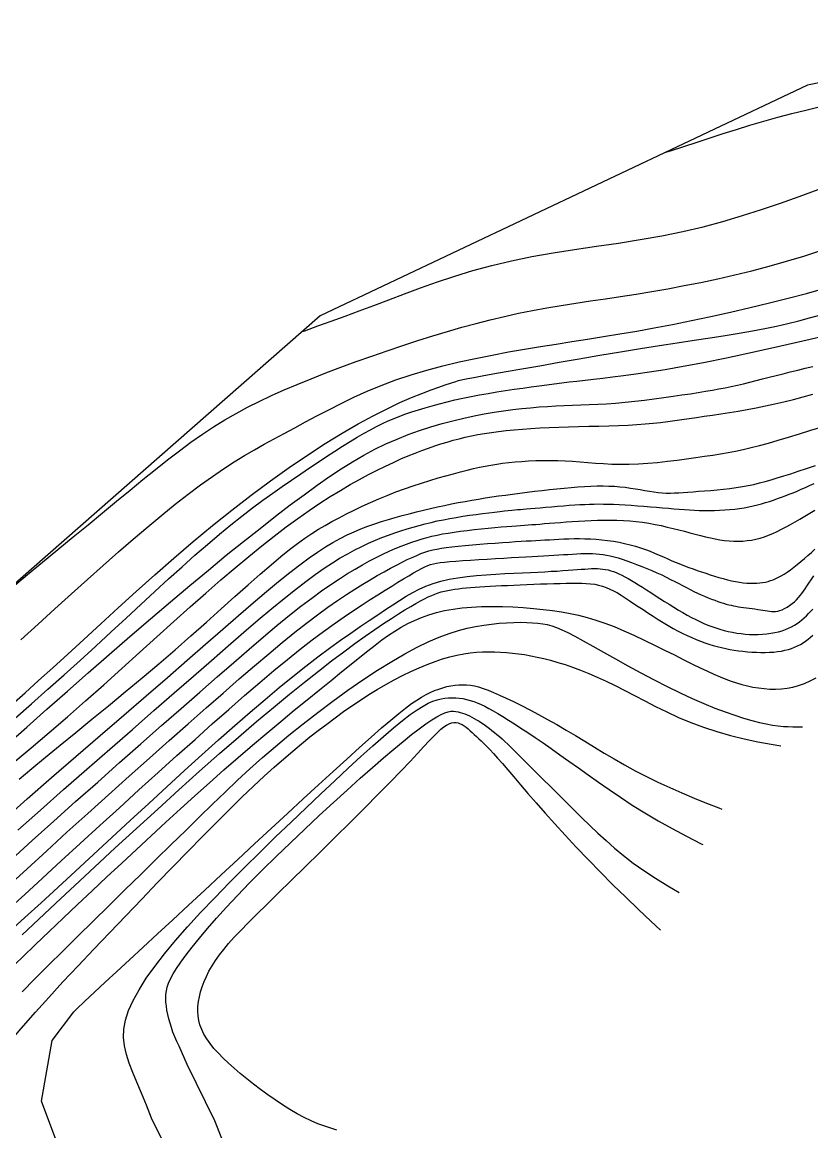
# Model space of a CAD drawing. Header units: metres. Extents: x 241192 to 243846, y 277833 to 281228.
# Drawn here: x 243489.2 to 243534.9, y 281125 to 281189.3 of the extents above; entities that cross this region are included whole.
import ezdxf

# ---------------------------------------------------------------- set-up
doc = ezdxf.new("R2010")
doc.units = ezdxf.units.M
for name, color, linetype in [('TERRAIN_BOUNDARY', 6, 'Continuous'), ('TERRAIN_CONTOUR_1M', 3, 'Continuous'), ('TERRAIN_CONTOUR_5M_SUPPLEMENT', 4, 'Continuous')]:
    doc.layers.add(name, color=color, linetype=linetype)

msp = doc.modelspace()

# ---------------------------------------------------------------- linework, layer by layer
at = {"layer": 'TERRAIN_BOUNDARY'}
msp.add_polyline3d([(243568.34, 281189.293, 0), (243546.752, 281188.108, 0), (243534.671, 281185.651, 0), (243522.419, 281179.845, 0), (243506.438, 281172.271, 0), (243473.137, 281143.03, 0), (243471.37, 281141.478, 0), (243464.986, 281141.97, 0), (243460.588, 281136.439, 0), (243457.141, 281129.23, 0), (243461.316, 281123.498, 0), (243446.601, 281082.142, 0)], dxfattribs=at)
at = {"layer": 'TERRAIN_CONTOUR_1M'}
for points in [[(243526.468, 281181.763, 1), (243526.732, 281181.84, 1), (243527.509, 281182.082, 1), (243528.272, 281182.33, 1), (243529.03, 281182.581, 1), (243529.788, 281182.833, 1), (243530.554, 281183.082, 1), (243531.336, 281183.325, 1), (243532.137, 281183.56, 1), (243532.95, 281183.786, 1), (243533.764, 281184, 1), (243534.567, 281184.201, 1), (243535.35, 281184.389, 1)], [(243505.394, 281171.354, 2), (243505.547, 281171.41, 2), (243506.304, 281171.684, 2), (243507.08, 281171.964, 2), (243507.877, 281172.254, 2), (243508.697, 281172.556, 2), (243509.542, 281172.872, 2), (243510.415, 281173.204, 2), (243511.318, 281173.547, 2), (243512.254, 281173.894, 2), (243513.226, 281174.238, 2), (243514.235, 281174.575, 2), (243515.286, 281174.895, 2), (243516.379, 281175.195, 2), (243517.519, 281175.466, 2), (243518.704, 281175.705, 2), (243519.927, 281175.918, 2), (243521.177, 281176.114, 2), (243522.442, 281176.302, 2), (243523.712, 281176.491, 2), (243524.975, 281176.69, 2), (243526.221, 281176.907, 2), (243527.439, 281177.152, 2), (243528.62, 281177.431, 2), (243529.77, 281177.741, 2), (243530.895, 281178.078, 2), (243532.002, 281178.436, 2), (243533.099, 281178.81, 2), (243534.193, 281179.196, 2), (243535.292, 281179.589, 2)], [(243488.619, 281156.536, 3), (243489.476, 281157.268, 3), (243490.352, 281158.001, 3), (243491.237, 281158.732, 3), (243492.12, 281159.455, 3), (243492.989, 281160.163, 3), (243493.833, 281160.853, 3), (243494.644, 281161.52, 3), (243495.423, 281162.161, 3), (243496.173, 281162.776, 3), (243496.898, 281163.362, 3), (243497.601, 281163.92, 3), (243498.285, 281164.448, 3), (243498.955, 281164.944, 3), (243499.613, 281165.407, 3), (243500.263, 281165.837, 3), (243500.912, 281166.238, 3), (243501.565, 281166.615, 3), (243502.228, 281166.972, 3), (243502.909, 281167.314, 3), (243503.613, 281167.646, 3), (243504.346, 281167.973, 3), (243505.115, 281168.299, 3), (243505.924, 281168.629, 3), (243506.766, 281168.96, 3), (243507.636, 281169.291, 3), (243508.523, 281169.618, 3), (243509.422, 281169.939, 3), (243510.323, 281170.252, 3), (243511.22, 281170.554, 3), (243512.103, 281170.841, 3), (243512.969, 281171.113, 3), (243513.817, 281171.369, 3), (243514.651, 281171.609, 3), (243515.475, 281171.834, 3), (243516.293, 281172.043, 3), (243517.107, 281172.238, 3), (243517.922, 281172.417, 3), (243518.74, 281172.582, 3), (243519.565, 281172.734, 3), (243520.398, 281172.874, 3), (243521.241, 281173.008, 3), (243522.096, 281173.137, 3), (243522.963, 281173.266, 3), (243523.844, 281173.398, 3), (243524.741, 281173.536, 3), (243525.654, 281173.684, 3), (243526.586, 281173.845, 3), (243527.533, 281174.02, 3), (243528.495, 281174.21, 3), (243529.469, 281174.417, 3), (243530.453, 281174.642, 3), (243531.446, 281174.885, 3), (243532.445, 281175.148, 3), (243533.448, 281175.431, 3), (243534.452, 281175.735, 3), (243535.449, 281176.054, 3)], [(243489.103, 281153.497, 4), (243490.101, 281154.406, 4), (243491.075, 281155.293, 4), (243492.026, 281156.156, 4), (243492.955, 281156.994, 4), (243493.863, 281157.803, 4), (243494.749, 281158.582, 4), (243495.613, 281159.329, 4), (243496.451, 281160.04, 4), (243497.263, 281160.713, 4), (243498.045, 281161.346, 4), (243498.796, 281161.934, 4), (243499.513, 281162.475, 4), (243500.194, 281162.967, 4), (243500.839, 281163.408, 4), (243501.454, 281163.806, 4), (243502.048, 281164.169, 4), (243502.627, 281164.507, 4), (243503.2, 281164.828, 4), (243503.776, 281165.14, 4), (243504.361, 281165.454, 4), (243504.965, 281165.778, 4), (243505.593, 281166.118, 4), (243506.248, 281166.471, 4), (243506.932, 281166.832, 4), (243507.646, 281167.195, 4), (243508.391, 281167.555, 4), (243509.167, 281167.906, 4), (243509.977, 281168.242, 4), (243510.822, 281168.559, 4), (243511.701, 281168.852, 4), (243512.609, 281169.122, 4), (243513.539, 281169.369, 4), (243514.484, 281169.597, 4), (243515.438, 281169.806, 4), (243516.392, 281169.998, 4), (243517.341, 281170.175, 4), (243518.277, 281170.339, 4), (243519.196, 281170.491, 4), (243520.105, 281170.636, 4), (243521.01, 281170.777, 4), (243521.922, 281170.919, 4), (243522.847, 281171.065, 4), (243523.795, 281171.221, 4), (243524.775, 281171.388, 4), (243525.793, 281171.573, 4), (243526.857, 281171.777, 4), (243527.956, 281172, 4), (243529.078, 281172.238, 4), (243530.212, 281172.489, 4), (243531.344, 281172.751, 4), (243532.464, 281173.021, 4), (243533.558, 281173.296, 4), (243534.614, 281173.574, 4), (243535.624, 281173.852, 4)], [(243488.772, 281148.949, 6), (243489.722, 281149.783, 6), (243490.666, 281150.623, 6), (243491.602, 281151.464, 6), (243492.527, 281152.301, 6), (243493.436, 281153.131, 6), (243494.326, 281153.949, 6), (243495.195, 281154.751, 6), (243496.041, 281155.532, 6), (243496.863, 281156.291, 6), (243497.661, 281157.023, 6), (243498.435, 281157.724, 6), (243499.182, 281158.392, 6), (243499.903, 281159.023, 6), (243500.597, 281159.612, 6), (243501.263, 281160.159, 6), (243501.904, 281160.666, 6), (243502.52, 281161.138, 6), (243503.115, 281161.578, 6), (243503.689, 281161.991, 6), (243504.246, 281162.381, 6), (243504.786, 281162.752, 6), (243505.313, 281163.109, 6), (243505.826, 281163.456, 6), (243506.327, 281163.79, 6), (243506.812, 281164.112, 6), (243507.282, 281164.418, 6), (243507.735, 281164.708, 6), (243508.169, 281164.98, 6), (243508.584, 281165.231, 6), (243508.978, 281165.462, 6), (243509.35, 281165.669, 6), (243509.706, 281165.857, 6), (243510.049, 281166.026, 6), (243510.386, 281166.181, 6), (243510.719, 281166.323, 6), (243511.056, 281166.456, 6), (243511.4, 281166.583, 6), (243511.757, 281166.705, 6), (243512.131, 281166.826, 6), (243512.522, 281166.944, 6), (243512.929, 281167.061, 6), (243513.351, 281167.175, 6), (243513.789, 281167.286, 6), (243514.24, 281167.393, 6), (243514.706, 281167.496, 6), (243515.184, 281167.595, 6), (243515.675, 281167.688, 6), (243516.173, 281167.777, 6), (243516.676, 281167.861, 6), (243517.18, 281167.94, 6), (243517.679, 281168.015, 6), (243518.171, 281168.085, 6), (243518.652, 281168.152, 6), (243519.117, 281168.214, 6), (243519.564, 281168.273, 6), (243520, 281168.329, 6), (243520.432, 281168.383, 6), (243520.868, 281168.437, 6), (243521.315, 281168.491, 6), (243521.781, 281168.546, 6), (243522.275, 281168.604, 6), (243522.803, 281168.665, 6), (243523.376, 281168.731, 6), (243524.008, 281168.808, 6), (243524.716, 281168.902, 6), (243525.517, 281169.019, 6), (243526.428, 281169.166, 6), (243527.465, 281169.348, 6), (243528.645, 281169.571, 6), (243529.984, 281169.843, 6), (243531.489, 281170.166, 6), (243533.118, 281170.529, 6), (243534.819, 281170.921, 6), (243536.542, 281171.328, 6)], [(243488.33, 281147.45, 7), (243489.449, 281148.436, 7), (243490.609, 281149.462, 7), (243491.799, 281150.513, 7), (243493.006, 281151.577, 7), (243494.217, 281152.64, 7), (243495.421, 281153.689, 7), (243496.606, 281154.711, 7), (243497.76, 281155.696, 7), (243498.879, 281156.638, 7), (243499.961, 281157.536, 7), (243501.002, 281158.389, 7), (243502, 281159.194, 7), (243502.953, 281159.95, 7), (243503.856, 281160.655, 7), (243504.708, 281161.307, 7), (243505.508, 281161.904, 7), (243506.261, 281162.451, 7), (243506.975, 281162.949, 7), (243507.659, 281163.403, 7), (243508.32, 281163.817, 7), (243508.967, 281164.192, 7), (243509.606, 281164.534, 7), (243510.246, 281164.845, 7), (243510.893, 281165.129, 7), (243511.545, 281165.388, 7), (243512.199, 281165.621, 7), (243512.85, 281165.832, 7), (243513.496, 281166.021, 7), (243514.131, 281166.189, 7), (243514.754, 281166.338, 7), (243515.359, 281166.469, 7), (243515.945, 281166.583, 7), (243516.511, 281166.682, 7), (243517.06, 281166.767, 7), (243517.594, 281166.838, 7), (243518.114, 281166.898, 7), (243518.622, 281166.947, 7), (243519.119, 281166.987, 7), (243519.608, 281167.02, 7), (243520.091, 281167.045, 7), (243520.569, 281167.066, 7), (243521.048, 281167.084, 7), (243521.53, 281167.103, 7), (243522.018, 281167.123, 7), (243522.516, 281167.147, 7), (243523.027, 281167.178, 7), (243523.555, 281167.217, 7), (243524.101, 281167.266, 7), (243524.66, 281167.324, 7), (243525.224, 281167.389, 7), (243525.787, 281167.459, 7), (243526.342, 281167.533, 7), (243526.881, 281167.609, 7), (243527.398, 281167.685, 7), (243527.886, 281167.759, 7), (243528.339, 281167.831, 7), (243528.761, 281167.9, 7), (243529.158, 281167.968, 7), (243529.536, 281168.037, 7), (243529.898, 281168.107, 7), (243530.253, 281168.179, 7), (243530.604, 281168.255, 7), (243530.958, 281168.336, 7), (243531.319, 281168.423, 7), (243531.688, 281168.514, 7), (243532.067, 281168.611, 7), (243532.454, 281168.711, 7), (243532.851, 281168.813, 7), (243533.258, 281168.918, 7), (243533.674, 281169.023, 7), (243534.102, 281169.129, 7), (243534.539, 281169.234, 7), (243534.984, 281169.338, 7)], [(243488.657, 281146.367, 8), (243489.688, 281147.231, 8), (243490.737, 281148.12, 8), (243491.794, 281149.03, 8), (243492.852, 281149.956, 8), (243493.905, 281150.891, 8), (243494.947, 281151.827, 8), (243495.973, 281152.754, 8), (243496.977, 281153.664, 8), (243497.955, 281154.549, 8), (243498.901, 281155.398, 8), (243499.81, 281156.204, 8), (243500.678, 281156.959, 8), (243501.506, 281157.665, 8), (243502.297, 281158.323, 8), (243503.053, 281158.936, 8), (243503.778, 281159.506, 8), (243504.475, 281160.036, 8), (243505.145, 281160.527, 8), (243505.793, 281160.982, 8), (243506.419, 281161.404, 8), (243507.026, 281161.794, 8), (243507.611, 281162.154, 8), (243508.175, 281162.485, 8), (243508.719, 281162.79, 8), (243509.241, 281163.069, 8), (243509.742, 281163.326, 8), (243510.221, 281163.561, 8), (243510.678, 281163.776, 8), (243511.116, 281163.973, 8), (243511.536, 281164.153, 8), (243511.94, 281164.318, 8), (243512.33, 281164.468, 8), (243512.707, 281164.606, 8), (243513.075, 281164.732, 8), (243513.434, 281164.849, 8), (243513.788, 281164.957, 8), (243514.138, 281165.057, 8), (243514.489, 281165.15, 8), (243514.843, 281165.235, 8), (243515.203, 281165.314, 8), (243515.574, 281165.386, 8), (243515.958, 281165.453, 8), (243516.358, 281165.514, 8), (243516.778, 281165.569, 8), (243517.217, 281165.62, 8), (243517.675, 281165.666, 8), (243518.153, 281165.707, 8), (243518.65, 281165.743, 8), (243519.166, 281165.774, 8), (243519.702, 281165.801, 8), (243520.256, 281165.823, 8), (243520.827, 281165.842, 8), (243521.41, 281165.857, 8), (243521.999, 281165.871, 8), (243522.586, 281165.885, 8), (243523.165, 281165.9, 8), (243523.729, 281165.918, 8), (243524.272, 281165.94, 8), (243524.786, 281165.968, 8), (243525.267, 281166.003, 8), (243525.72, 281166.044, 8), (243526.151, 281166.09, 8), (243526.569, 281166.142, 8), (243526.98, 281166.197, 8), (243527.39, 281166.257, 8), (243527.808, 281166.319, 8), (243528.239, 281166.383, 8), (243528.69, 281166.448, 8), (243529.16, 281166.517, 8), (243529.645, 281166.589, 8), (243530.145, 281166.666, 8), (243530.656, 281166.749, 8), (243531.176, 281166.839, 8), (243531.703, 281166.938, 8), (243532.234, 281167.046, 8), (243532.768, 281167.165, 8), (243533.307, 281167.293, 8), (243533.854, 281167.431, 8), (243534.412, 281167.576, 8), (243534.983, 281167.729, 8)], [(243489.006, 281145.416, 9), (243489.737, 281146.034, 9), (243490.531, 281146.694, 9), (243491.384, 281147.393, 9), (243492.282, 281148.125, 9), (243493.216, 281148.886, 9), (243494.174, 281149.67, 9), (243495.146, 281150.47, 9), (243496.121, 281151.282, 9), (243497.087, 281152.101, 9), (243498.034, 281152.918, 9), (243498.955, 281153.727, 9), (243499.845, 281154.517, 9), (243500.696, 281155.278, 9), (243501.503, 281156.001, 9), (243502.258, 281156.676, 9), (243502.956, 281157.293, 9), (243503.591, 281157.843, 9), (243504.158, 281158.319, 9), (243504.667, 281158.728, 9), (243505.128, 281159.08, 9), (243505.554, 281159.386, 9), (243505.955, 281159.655, 9), (243506.342, 281159.897, 9), (243506.728, 281160.123, 9), (243507.123, 281160.343, 9), (243507.536, 281160.564, 9), (243507.968, 281160.787, 9), (243508.416, 281161.01, 9), (243508.878, 281161.232, 9), (243509.352, 281161.449, 9), (243509.835, 281161.661, 9), (243510.325, 281161.866, 9), (243510.821, 281162.061, 9), (243511.32, 281162.245, 9), (243511.817, 281162.419, 9), (243512.31, 281162.581, 9), (243512.794, 281162.732, 9), (243513.265, 281162.873, 9), (243513.721, 281163.002, 9), (243514.156, 281163.121, 9), (243514.568, 281163.229, 9), (243514.953, 281163.326, 9), (243515.317, 281163.413, 9), (243515.664, 281163.491, 9), (243516.001, 281163.56, 9), (243516.333, 281163.622, 9), (243516.667, 281163.676, 9), (243517.007, 281163.724, 9), (243517.359, 281163.767, 9), (243517.729, 281163.804, 9), (243518.114, 281163.836, 9), (243518.513, 281163.861, 9), (243518.923, 281163.88, 9), (243519.343, 281163.89, 9), (243519.769, 281163.893, 9), (243520.199, 281163.886, 9), (243520.631, 281163.869, 9), (243521.063, 281163.843, 9), (243521.498, 281163.81, 9), (243521.939, 281163.773, 9), (243522.388, 281163.737, 9), (243522.849, 281163.705, 9), (243523.325, 281163.681, 9), (243523.819, 281163.669, 9), (243524.334, 281163.671, 9), (243524.871, 281163.692, 9), (243525.425, 281163.728, 9), (243525.988, 281163.778, 9), (243526.555, 281163.838, 9), (243527.116, 281163.906, 9), (243527.666, 281163.979, 9), (243528.198, 281164.054, 9), (243528.704, 281164.13, 9), (243529.179, 281164.202, 9), (243529.632, 281164.275, 9), (243530.071, 281164.352, 9), (243530.507, 281164.434, 9), (243530.949, 281164.527, 9), (243531.408, 281164.632, 9), (243531.892, 281164.754, 9), (243532.411, 281164.894, 9), (243532.974, 281165.056, 9), (243533.574, 281165.236, 9), (243534.203, 281165.431, 9), (243534.855, 281165.635, 9), (243535.522, 281165.846, 9)], [(243488.928, 281142.452, 11), (243490.236, 281143.624, 11), (243491.573, 281144.81, 11), (243492.92, 281145.992, 11), (243494.255, 281147.159, 11), (243495.557, 281148.294, 11), (243496.807, 281149.385, 11), (243497.988, 281150.417, 11), (243499.098, 281151.389, 11), (243500.137, 281152.299, 11), (243501.108, 281153.147, 11), (243502.013, 281153.931, 11), (243502.853, 281154.651, 11), (243503.63, 281155.305, 11), (243504.345, 281155.894, 11), (243505, 281156.416, 11), (243505.602, 281156.878, 11), (243506.157, 281157.284, 11), (243506.671, 281157.642, 11), (243507.15, 281157.956, 11), (243507.601, 281158.234, 11), (243508.031, 281158.481, 11), (243508.445, 281158.704, 11), (243508.85, 281158.907, 11), (243509.246, 281159.093, 11), (243509.634, 281159.263, 11), (243510.015, 281159.418, 11), (243510.389, 281159.56, 11), (243510.756, 281159.691, 11), (243511.118, 281159.812, 11), (243511.474, 281159.924, 11), (243511.826, 281160.028, 11), (243512.175, 281160.125, 11), (243512.523, 281160.216, 11), (243512.872, 281160.301, 11), (243513.224, 281160.38, 11), (243513.581, 281160.454, 11), (243513.945, 281160.524, 11), (243514.317, 281160.59, 11), (243514.699, 281160.652, 11), (243515.085, 281160.71, 11), (243515.468, 281160.764, 11), (243515.841, 281160.814, 11), (243516.199, 281160.859, 11), (243516.534, 281160.899, 11), (243516.839, 281160.934, 11), (243517.108, 281160.963, 11), (243517.337, 281160.987, 11), (243517.533, 281161.006, 11), (243517.708, 281161.022, 11), (243517.872, 281161.036, 11), (243518.034, 281161.05, 11), (243518.206, 281161.064, 11), (243518.399, 281161.079, 11), (243518.622, 281161.098, 11), (243518.884, 281161.121, 11), (243519.179, 281161.146, 11), (243519.498, 281161.174, 11), (243519.835, 281161.203, 11), (243520.18, 281161.232, 11), (243520.526, 281161.26, 11), (243520.864, 281161.287, 11), (243521.187, 281161.31, 11), (243521.489, 281161.329, 11), (243521.772, 281161.344, 11), (243522.044, 281161.355, 11), (243522.31, 281161.362, 11), (243522.576, 281161.364, 11), (243522.848, 281161.362, 11), (243523.133, 281161.356, 11), (243523.435, 281161.345, 11), (243523.76, 281161.329, 11), (243524.104, 281161.31, 11), (243524.461, 281161.287, 11), (243524.827, 281161.262, 11), (243525.197, 281161.234, 11), (243525.565, 281161.206, 11), (243525.926, 281161.176, 11), (243526.276, 281161.146, 11), (243526.609, 281161.117, 11), (243526.929, 281161.088, 11), (243527.236, 281161.062, 11), (243527.535, 281161.038, 11), (243527.827, 281161.017, 11), (243528.115, 281161.001, 11), (243528.402, 281160.989, 11), (243528.692, 281160.983, 11), (243528.984, 281160.982, 11), (243529.28, 281160.988, 11), (243529.576, 281161, 11), (243529.871, 281161.018, 11), (243530.163, 281161.042, 11), (243530.451, 281161.072, 11), (243530.732, 281161.108, 11), (243531.004, 281161.151, 11), (243531.268, 281161.199, 11), (243531.522, 281161.253, 11), (243531.769, 281161.313, 11), (243532.009, 281161.377, 11), (243532.244, 281161.446, 11), (243532.475, 281161.518, 11), (243532.703, 281161.595, 11), (243532.929, 281161.674, 11), (243533.155, 281161.756, 11), (243533.382, 281161.84, 11), (243533.609, 281161.929, 11), (243533.839, 281162.02, 11), (243534.071, 281162.116, 11), (243534.307, 281162.216, 11), (243534.548, 281162.321, 11), (243534.794, 281162.43, 11), (243535.046, 281162.545, 11)], [(243488.565, 281140.764, 12), (243489.762, 281141.858, 12), (243491.004, 281142.979, 12), (243492.272, 281144.114, 12), (243493.549, 281145.249, 12), (243494.817, 281146.37, 12), (243496.057, 281147.464, 12), (243497.253, 281148.518, 12), (243498.388, 281149.519, 12), (243499.462, 281150.464, 12), (243500.474, 281151.353, 12), (243501.427, 281152.184, 12), (243502.321, 281152.957, 12), (243503.156, 281153.669, 12), (243503.935, 281154.321, 12), (243504.658, 281154.911, 12), (243505.327, 281155.44, 12), (243505.946, 281155.91, 12), (243506.52, 281156.329, 12), (243507.054, 281156.702, 12), (243507.553, 281157.034, 12), (243508.022, 281157.33, 12), (243508.466, 281157.596, 12), (243508.89, 281157.838, 12), (243509.298, 281158.06, 12), (243509.691, 281158.264, 12), (243510.07, 281158.451, 12), (243510.434, 281158.621, 12), (243510.784, 281158.776, 12), (243511.121, 281158.916, 12), (243511.444, 281159.042, 12), (243511.753, 281159.155, 12), (243512.051, 281159.256, 12), (243512.34, 281159.347, 12), (243512.627, 281159.428, 12), (243512.915, 281159.5, 12), (243513.211, 281159.566, 12), (243513.52, 281159.626, 12), (243513.845, 281159.682, 12), (243514.194, 281159.735, 12), (243514.567, 281159.786, 12), (243514.96, 281159.834, 12), (243515.363, 281159.88, 12), (243515.768, 281159.924, 12), (243516.168, 281159.964, 12), (243516.553, 281160, 12), (243516.915, 281160.033, 12), (243517.246, 281160.061, 12), (243517.541, 281160.085, 12), (243517.803, 281160.105, 12), (243518.042, 281160.122, 12), (243518.266, 281160.138, 12), (243518.482, 281160.152, 12), (243518.699, 281160.167, 12), (243518.925, 281160.184, 12), (243519.167, 281160.202, 12), (243519.432, 281160.224, 12), (243519.72, 281160.248, 12), (243520.027, 281160.273, 12), (243520.351, 281160.299, 12), (243520.689, 281160.326, 12), (243521.039, 281160.351, 12), (243521.397, 281160.374, 12), (243521.762, 281160.395, 12), (243522.132, 281160.412, 12), (243522.503, 281160.424, 12), (243522.877, 281160.431, 12), (243523.252, 281160.432, 12), (243523.628, 281160.425, 12), (243524.002, 281160.41, 12), (243524.376, 281160.385, 12), (243524.747, 281160.349, 12), (243525.115, 281160.302, 12), (243525.479, 281160.245, 12), (243525.839, 281160.18, 12), (243526.193, 281160.108, 12), (243526.541, 281160.03, 12), (243526.883, 281159.949, 12), (243527.216, 281159.865, 12), (243527.541, 281159.781, 12), (243527.858, 281159.698, 12), (243528.165, 281159.617, 12), (243528.465, 281159.539, 12), (243528.757, 281159.467, 12), (243529.043, 281159.4, 12), (243529.323, 281159.342, 12), (243529.598, 281159.292, 12), (243529.868, 281159.254, 12), (243530.134, 281159.226, 12), (243530.397, 281159.211, 12), (243530.657, 281159.208, 12), (243530.913, 281159.218, 12), (243531.167, 281159.241, 12), (243531.42, 281159.277, 12), (243531.67, 281159.326, 12), (243531.92, 281159.389, 12), (243532.168, 281159.466, 12), (243532.417, 281159.556, 12), (243532.666, 281159.659, 12), (243532.917, 281159.773, 12), (243533.171, 281159.898, 12), (243533.428, 281160.034, 12), (243533.69, 281160.179, 12), (243533.957, 281160.332, 12), (243534.23, 281160.494, 12), (243534.51, 281160.662, 12), (243534.797, 281160.835, 12), (243535.092, 281161.012, 12)], [(243488.376, 281139.223, 13), (243489.46, 281140.223, 13), (243490.597, 281141.264, 13), (243491.772, 281142.333, 13), (243492.972, 281143.418, 13), (243494.179, 281144.505, 13), (243495.379, 281145.581, 13), (243496.557, 281146.634, 13), (243497.698, 281147.651, 13), (243498.788, 281148.621, 13), (243499.826, 281149.54, 13), (243500.811, 281150.407, 13), (243501.745, 281151.222, 13), (243502.628, 281151.982, 13), (243503.46, 281152.688, 13), (243504.241, 281153.337, 13), (243504.972, 281153.929, 13), (243505.655, 281154.463, 13), (243506.29, 281154.943, 13), (243506.884, 281155.375, 13), (243507.438, 281155.762, 13), (243507.957, 281156.111, 13), (243508.443, 281156.426, 13), (243508.902, 281156.711, 13), (243509.335, 281156.972, 13), (243509.747, 281157.213, 13), (243510.137, 281157.436, 13), (243510.506, 281157.639, 13), (243510.854, 281157.824, 13), (243511.18, 281157.991, 13), (243511.485, 281158.14, 13), (243511.769, 281158.272, 13), (243512.032, 281158.387, 13), (243512.275, 281158.485, 13), (243512.505, 281158.569, 13), (243512.73, 281158.64, 13), (243512.959, 281158.7, 13), (243513.199, 281158.752, 13), (243513.458, 281158.798, 13), (243513.746, 281158.84, 13), (243514.07, 281158.88, 13), (243514.435, 281158.919, 13), (243514.834, 281158.958, 13), (243515.258, 281158.997, 13), (243515.696, 281159.034, 13), (243516.137, 281159.069, 13), (243516.573, 281159.102, 13), (243516.992, 281159.132, 13), (243517.385, 281159.159, 13), (243517.744, 281159.182, 13), (243518.073, 281159.203, 13), (243518.377, 281159.221, 13), (243518.661, 281159.237, 13), (243518.931, 281159.252, 13), (243519.193, 281159.266, 13), (243519.453, 281159.28, 13), (243519.715, 281159.295, 13), (243519.985, 281159.31, 13), (243520.264, 281159.325, 13), (243520.551, 281159.339, 13), (243520.845, 281159.349, 13), (243521.147, 281159.356, 13), (243521.456, 281159.358, 13), (243521.772, 281159.353, 13), (243522.095, 281159.341, 13), (243522.423, 281159.319, 13), (243522.756, 281159.289, 13), (243523.09, 281159.25, 13), (243523.423, 281159.201, 13), (243523.752, 281159.144, 13), (243524.077, 281159.079, 13), (243524.393, 281159.004, 13), (243524.698, 281158.92, 13), (243524.992, 281158.829, 13), (243525.275, 281158.73, 13), (243525.547, 281158.625, 13), (243525.811, 281158.517, 13), (243526.069, 281158.407, 13), (243526.321, 281158.296, 13), (243526.57, 281158.186, 13), (243526.816, 281158.079, 13), (243527.06, 281157.976, 13), (243527.305, 281157.877, 13), (243527.549, 281157.782, 13), (243527.794, 281157.69, 13), (243528.039, 281157.601, 13), (243528.285, 281157.514, 13), (243528.533, 281157.429, 13), (243528.783, 281157.346, 13), (243529.034, 281157.265, 13), (243529.286, 281157.186, 13), (243529.538, 281157.11, 13), (243529.787, 281157.04, 13), (243530.032, 281156.975, 13), (243530.272, 281156.917, 13), (243530.506, 281156.868, 13), (243530.731, 281156.828, 13), (243530.947, 281156.798, 13), (243531.154, 281156.778, 13), (243531.352, 281156.768, 13), (243531.542, 281156.766, 13), (243531.724, 281156.774, 13), (243531.898, 281156.789, 13), (243532.065, 281156.812, 13), (243532.226, 281156.842, 13), (243532.381, 281156.878, 13), (243532.532, 281156.923, 13), (243532.682, 281156.977, 13), (243532.833, 281157.04, 13), (243532.986, 281157.115, 13), (243533.145, 281157.203, 13), (243533.311, 281157.304, 13), (243533.488, 281157.421, 13), (243533.676, 281157.553, 13), (243533.873, 281157.699, 13), (243534.076, 281157.857, 13), (243534.283, 281158.024, 13), (243534.491, 281158.198, 13), (243534.696, 281158.378, 13), (243534.895, 281158.56, 13), (243535.086, 281158.742, 13)], [(243488.348, 281137.835, 14), (243489.324, 281138.733, 14), (243490.355, 281139.681, 14), (243491.431, 281140.67, 14), (243492.541, 281141.687, 14), (243493.671, 281142.722, 14), (243494.808, 281143.761, 14), (243495.942, 281144.793, 14), (243497.057, 281145.804, 14), (243498.143, 281146.785, 14), (243499.188, 281147.722, 14), (243500.19, 281148.615, 14), (243501.148, 281149.461, 14), (243502.064, 281150.259, 14), (243502.935, 281151.008, 14), (243503.763, 281151.706, 14), (243504.547, 281152.353, 14), (243505.286, 281152.946, 14), (243505.982, 281153.486, 14), (243506.635, 281153.976, 14), (243507.247, 281154.42, 14), (243507.821, 281154.823, 14), (243508.36, 281155.188, 14), (243508.864, 281155.521, 14), (243509.337, 281155.826, 14), (243509.78, 281156.107, 14), (243510.195, 281156.367, 14), (243510.583, 281156.607, 14), (243510.942, 281156.827, 14), (243511.273, 281157.027, 14), (243511.576, 281157.206, 14), (243511.85, 281157.365, 14), (243512.095, 281157.502, 14), (243512.311, 281157.619, 14), (243512.5, 281157.714, 14), (243512.67, 281157.79, 14), (243512.834, 281157.852, 14), (243513.002, 281157.9, 14), (243513.186, 281157.938, 14), (243513.397, 281157.97, 14), (243513.647, 281157.998, 14), (243513.946, 281158.025, 14), (243514.303, 281158.053, 14), (243514.709, 281158.083, 14), (243515.153, 281158.113, 14), (243515.623, 281158.143, 14), (243516.106, 281158.174, 14), (243516.592, 281158.203, 14), (243517.069, 281158.231, 14), (243517.524, 281158.257, 14), (243517.948, 281158.28, 14), (243518.343, 281158.301, 14), (243518.711, 281158.321, 14), (243519.055, 281158.339, 14), (243519.378, 281158.357, 14), (243519.684, 281158.374, 14), (243519.976, 281158.391, 14), (243520.257, 281158.408, 14), (243520.529, 281158.427, 14), (243520.793, 281158.445, 14), (243521.049, 281158.462, 14), (243521.297, 281158.477, 14), (243521.537, 281158.488, 14), (243521.769, 281158.496, 14), (243521.993, 281158.498, 14), (243522.21, 281158.495, 14), (243522.419, 281158.484, 14), (243522.623, 281158.465, 14), (243522.826, 281158.438, 14), (243523.032, 281158.402, 14), (243523.242, 281158.357, 14), (243523.462, 281158.301, 14), (243523.693, 281158.235, 14), (243523.94, 281158.158, 14), (243524.203, 281158.07, 14), (243524.482, 281157.971, 14), (243524.77, 281157.864, 14), (243525.065, 281157.75, 14), (243525.362, 281157.63, 14), (243525.656, 281157.505, 14), (243525.945, 281157.379, 14), (243526.223, 281157.251, 14), (243526.487, 281157.123, 14), (243526.739, 281156.997, 14), (243526.98, 281156.872, 14), (243527.212, 281156.75, 14), (243527.437, 281156.631, 14), (243527.655, 281156.515, 14), (243527.87, 281156.404, 14), (243528.082, 281156.298, 14), (243528.294, 281156.198, 14), (243528.504, 281156.103, 14), (243528.71, 281156.014, 14), (243528.912, 281155.932, 14), (243529.109, 281155.855, 14), (243529.297, 281155.785, 14), (243529.478, 281155.721, 14), (243529.648, 281155.663, 14), (243529.807, 281155.612, 14), (243529.958, 281155.567, 14), (243530.102, 281155.527, 14), (243530.242, 281155.491, 14), (243530.38, 281155.46, 14), (243530.52, 281155.432, 14), (243530.662, 281155.406, 14), (243530.811, 281155.383, 14), (243530.967, 281155.361, 14), (243531.129, 281155.339, 14), (243531.295, 281155.319, 14), (243531.461, 281155.298, 14), (243531.626, 281155.278, 14), (243531.788, 281155.257, 14), (243531.942, 281155.235, 14), (243532.088, 281155.212, 14), (243532.224, 281155.187, 14), (243532.351, 281155.164, 14), (243532.471, 281155.144, 14), (243532.588, 281155.13, 14), (243532.704, 281155.125, 14), (243532.82, 281155.13, 14), (243532.941, 281155.15, 14), (243533.068, 281155.185, 14), (243533.203, 281155.238, 14), (243533.343, 281155.308, 14), (243533.487, 281155.391, 14), (243533.631, 281155.486, 14), (243533.772, 281155.591, 14), (243533.907, 281155.702, 14), (243534.033, 281155.818, 14), (243534.148, 281155.936, 14), (243534.25, 281156.054, 14), (243534.343, 281156.176, 14), (243534.434, 281156.306, 14), (243534.527, 281156.447, 14), (243534.628, 281156.603, 14), (243534.744, 281156.777, 14), (243534.88, 281156.975, 14), (243535.041, 281157.199, 14)], [(243489.169, 281136.395, 16), (243490.112, 281137.281, 16), (243491.129, 281138.231, 16), (243492.221, 281139.249, 16), (243493.374, 281140.321, 16), (243494.571, 281141.429, 16), (243495.795, 281142.556, 16), (243497.029, 281143.684, 16), (243498.254, 281144.795, 16), (243499.454, 281145.872, 16), (243500.611, 281146.897, 16), (243501.711, 281147.856, 16), (243502.752, 281148.747, 16), (243503.735, 281149.573, 16), (243504.66, 281150.336, 16), (243505.528, 281151.037, 16), (243506.341, 281151.68, 16), (243507.099, 281152.266, 16), (243507.802, 281152.797, 16), (243508.453, 281153.275, 16), (243509.053, 281153.704, 16), (243509.603, 281154.087, 16), (243510.106, 281154.428, 16), (243510.564, 281154.728, 16), (243510.978, 281154.992, 16), (243511.352, 281155.222, 16), (243511.685, 281155.422, 16), (243511.982, 281155.595, 16), (243512.247, 281155.744, 16), (243512.485, 281155.87, 16), (243512.701, 281155.978, 16), (243512.901, 281156.068, 16), (243513.089, 281156.144, 16), (243513.271, 281156.209, 16), (243513.453, 281156.264, 16), (243513.638, 281156.313, 16), (243513.828, 281156.355, 16), (243514.025, 281156.392, 16), (243514.23, 281156.425, 16), (243514.444, 281156.454, 16), (243514.668, 281156.48, 16), (243514.904, 281156.503, 16), (243515.152, 281156.524, 16), (243515.415, 281156.544, 16), (243515.691, 281156.564, 16), (243515.981, 281156.582, 16), (243516.285, 281156.6, 16), (243516.605, 281156.617, 16), (243516.938, 281156.633, 16), (243517.287, 281156.649, 16), (243517.65, 281156.666, 16), (243518.028, 281156.682, 16), (243518.416, 281156.697, 16), (243518.81, 281156.713, 16), (243519.203, 281156.727, 16), (243519.593, 281156.74, 16), (243519.972, 281156.752, 16), (243520.337, 281156.762, 16), (243520.683, 281156.77, 16), (243521.006, 281156.776, 16), (243521.307, 281156.778, 16), (243521.589, 281156.774, 16), (243521.854, 281156.762, 16), (243522.104, 281156.741, 16), (243522.342, 281156.709, 16), (243522.571, 281156.663, 16), (243522.792, 281156.603, 16), (243523.009, 281156.527, 16), (243523.224, 281156.435, 16), (243523.438, 281156.328, 16), (243523.655, 281156.207, 16), (243523.878, 281156.073, 16), (243524.107, 281155.927, 16), (243524.347, 281155.77, 16), (243524.598, 281155.602, 16), (243524.864, 281155.424, 16), (243525.141, 281155.24, 16), (243525.427, 281155.052, 16), (243525.72, 281154.863, 16), (243526.015, 281154.676, 16), (243526.31, 281154.493, 16), (243526.602, 281154.318, 16), (243526.889, 281154.153, 16), (243527.168, 281154.001, 16), (243527.439, 281153.861, 16), (243527.703, 281153.733, 16), (243527.962, 281153.616, 16), (243528.215, 281153.509, 16), (243528.465, 281153.412, 16), (243528.712, 281153.323, 16), (243528.957, 281153.242, 16), (243529.201, 281153.168, 16), (243529.444, 281153.101, 16), (243529.688, 281153.041, 16), (243529.932, 281152.987, 16), (243530.178, 281152.939, 16), (243530.427, 281152.897, 16), (243530.678, 281152.861, 16), (243530.932, 281152.83, 16), (243531.19, 281152.804, 16), (243531.45, 281152.784, 16), (243531.711, 281152.769, 16), (243531.969, 281152.762, 16), (243532.223, 281152.761, 16), (243532.471, 281152.769, 16), (243532.711, 281152.784, 16), (243532.94, 281152.808, 16), (243533.158, 281152.841, 16), (243533.365, 281152.883, 16), (243533.561, 281152.934, 16), (243533.747, 281152.994, 16), (243533.924, 281153.062, 16), (243534.093, 281153.139, 16), (243534.255, 281153.224, 16), (243534.411, 281153.318, 16), (243534.561, 281153.419, 16), (243534.705, 281153.528, 16), (243534.843, 281153.644, 16), (243534.975, 281153.765, 16)], [(243488.467, 281134.395, 17), (243489.186, 281135.094, 17), (243489.943, 281135.824, 17), (243490.732, 281136.578, 17), (243491.547, 281137.352, 17), (243492.382, 281138.141, 17), (243493.231, 281138.94, 17), (243494.087, 281139.743, 17), (243494.945, 281140.546, 17), (243495.8, 281141.343, 17), (243496.65, 281142.134, 17), (243497.497, 281142.917, 17), (243498.341, 281143.691, 17), (243499.182, 281144.455, 17), (243500.02, 281145.208, 17), (243500.857, 281145.95, 17), (243501.691, 281146.678, 17), (243502.524, 281147.392, 17), (243503.347, 281148.087, 17), (243504.154, 281148.76, 17), (243504.937, 281149.406, 17), (243505.689, 281150.021, 17), (243506.402, 281150.601, 17), (243507.069, 281151.142, 17), (243507.682, 281151.638, 17), (243508.236, 281152.088, 17), (243508.737, 281152.494, 17), (243509.195, 281152.859, 17), (243509.617, 281153.188, 17), (243510.013, 281153.485, 17), (243510.392, 281153.754, 17), (243510.762, 281153.998, 17), (243511.132, 281154.221, 17), (243511.51, 281154.428, 17), (243511.9, 281154.616, 17), (243512.305, 281154.787, 17), (243512.728, 281154.939, 17), (243513.171, 281155.072, 17), (243513.639, 281155.184, 17), (243514.133, 281155.276, 17), (243514.657, 281155.345, 17), (243515.212, 281155.393, 17), (243515.791, 281155.421, 17), (243516.388, 281155.43, 17), (243516.995, 281155.421, 17), (243517.603, 281155.398, 17), (243518.205, 281155.362, 17), (243518.792, 281155.314, 17), (243519.358, 281155.257, 17), (243519.898, 281155.192, 17), (243520.414, 281155.115, 17), (243520.917, 281155.025, 17), (243521.411, 281154.918, 17), (243521.906, 281154.79, 17), (243522.408, 281154.639, 17), (243522.925, 281154.462, 17), (243523.464, 281154.256, 17), (243524.029, 281154.018, 17), (243524.615, 281153.756, 17), (243525.21, 281153.476, 17), (243525.806, 281153.187, 17), (243526.392, 281152.896, 17), (243526.96, 281152.611, 17), (243527.499, 281152.339, 17), (243528, 281152.088, 17), (243528.455, 281151.864, 17), (243528.869, 281151.667, 17), (243529.249, 281151.494, 17), (243529.601, 281151.342, 17), (243529.933, 281151.209, 17), (243530.25, 281151.093, 17), (243530.56, 281150.992, 17), (243530.87, 281150.902, 17), (243531.185, 281150.823, 17), (243531.505, 281150.755, 17), (243531.83, 281150.701, 17), (243532.158, 281150.662, 17), (243532.489, 281150.639, 17), (243532.821, 281150.635, 17), (243533.154, 281150.652, 17), (243533.487, 281150.691, 17), (243533.819, 281150.755, 17), (243534.152, 281150.844, 17), (243534.488, 281150.961, 17), (243534.83, 281151.106, 17), (243535.179, 281151.282, 17)], [(243489.167, 281133.092, 18), (243489.912, 281133.842, 18), (243490.702, 281134.629, 18), (243491.533, 281135.452, 18), (243492.401, 281136.309, 18), (243493.297, 281137.191, 18), (243494.21, 281138.088, 18), (243495.128, 281138.99, 18), (243496.042, 281139.887, 18), (243496.941, 281140.769, 18), (243497.814, 281141.625, 18), (243498.651, 281142.445, 18), (243499.443, 281143.222, 18), (243500.2, 281143.96, 18), (243500.932, 281144.666, 18), (243501.652, 281145.347, 18), (243502.369, 281146.01, 18), (243503.097, 281146.663, 18), (243503.846, 281147.312, 18), (243504.627, 281147.964, 18), (243505.449, 281148.624, 18), (243506.301, 281149.284, 18), (243507.172, 281149.935, 18), (243508.049, 281150.566, 18), (243508.918, 281151.166, 18), (243509.767, 281151.727, 18), (243510.582, 281152.237, 18), (243511.352, 281152.687, 18), (243512.065, 281153.069, 18), (243512.726, 281153.387, 18), (243513.34, 281153.649, 18), (243513.913, 281153.86, 18), (243514.451, 281154.028, 18), (243514.959, 281154.16, 18), (243515.445, 281154.262, 18), (243515.914, 281154.341, 18), (243516.371, 281154.402, 18), (243516.814, 281154.449, 18), (243517.241, 281154.481, 18), (243517.65, 281154.5, 18), (243518.037, 281154.506, 18), (243518.401, 281154.5, 18), (243518.739, 281154.484, 18), (243519.049, 281154.458, 18), (243519.331, 281154.421, 18), (243519.596, 281154.37, 18), (243519.859, 281154.299, 18), (243520.136, 281154.201, 18), (243520.441, 281154.072, 18), (243520.788, 281153.906, 18), (243521.192, 281153.696, 18), (243521.668, 281153.439, 18), (243522.226, 281153.13, 18), (243522.856, 281152.778, 18), (243523.542, 281152.395, 18), (243524.269, 281151.992, 18), (243525.021, 281151.582, 18), (243525.785, 281151.174, 18), (243526.544, 281150.782, 18), (243527.283, 281150.417, 18), (243527.99, 281150.087, 18), (243528.661, 281149.794, 18), (243529.295, 281149.535, 18), (243529.892, 281149.309, 18), (243530.45, 281149.115, 18), (243530.969, 281148.95, 18), (243531.447, 281148.813, 18), (243531.884, 281148.702, 18), (243532.281, 281148.616, 18), (243532.64, 281148.551, 18), (243532.968, 281148.505, 18), (243533.27, 281148.475, 18), (243533.552, 281148.458, 18), (243533.818, 281148.45, 18), (243534.073, 281148.45, 18), (243534.325, 281148.454, 18), (243534.381, 281148.456, 18)], [(243488.633, 281130.4, 19), (243489.244, 281131.119, 19), (243489.941, 281131.909, 19), (243490.711, 281132.759, 19), (243491.539, 281133.657, 19), (243492.414, 281134.592, 19), (243493.32, 281135.551, 19), (243494.246, 281136.524, 19), (243495.178, 281137.499, 19), (243496.104, 281138.465, 19), (243497.017, 281139.414, 19), (243497.912, 281140.34, 19), (243498.782, 281141.234, 19), (243499.622, 281142.091, 19), (243500.427, 281142.903, 19), (243501.19, 281143.664, 19), (243501.907, 281144.365, 19), (243502.573, 281145.004, 19), (243503.193, 281145.583, 19), (243503.775, 281146.112, 19), (243504.324, 281146.596, 19), (243504.847, 281147.044, 19), (243505.351, 281147.462, 19), (243505.843, 281147.858, 19), (243506.33, 281148.239, 19), (243506.816, 281148.611, 19), (243507.304, 281148.974, 19), (243507.792, 281149.327, 19), (243508.281, 281149.669, 19), (243508.77, 281149.999, 19), (243509.259, 281150.315, 19), (243509.749, 281150.617, 19), (243510.239, 281150.903, 19), (243510.728, 281151.173, 19), (243511.215, 281151.425, 19), (243511.697, 281151.658, 19), (243512.173, 281151.871, 19), (243512.638, 281152.063, 19), (243513.092, 281152.234, 19), (243513.532, 281152.382, 19), (243513.956, 281152.506, 19), (243514.362, 281152.605, 19), (243514.752, 281152.682, 19), (243515.128, 281152.737, 19), (243515.493, 281152.775, 19), (243515.848, 281152.796, 19), (243516.197, 281152.803, 19), (243516.541, 281152.797, 19), (243516.884, 281152.782, 19), (243517.227, 281152.758, 19), (243517.572, 281152.726, 19), (243517.922, 281152.684, 19), (243518.276, 281152.632, 19), (243518.639, 281152.568, 19), (243519.01, 281152.493, 19), (243519.393, 281152.404, 19), (243519.788, 281152.302, 19), (243520.197, 281152.184, 19), (243520.621, 281152.051, 19), (243521.061, 281151.9, 19), (243521.518, 281151.731, 19), (243521.992, 281151.542, 19), (243522.485, 281151.331, 19), (243522.996, 281151.097, 19), (243523.526, 281150.84, 19), (243524.078, 281150.558, 19), (243524.651, 281150.257, 19), (243525.248, 281149.945, 19), (243525.871, 281149.626, 19), (243526.52, 281149.308, 19), (243527.199, 281148.997, 19), (243527.908, 281148.7, 19), (243528.649, 281148.424, 19), (243529.421, 281148.173, 19), (243530.213, 281147.949, 19), (243531.009, 281147.752, 19), (243531.796, 281147.581, 19), (243532.558, 281147.436, 19), (243533.119, 281147.344, 19)], [(243491.18, 281124.364, 21), (243490.297, 281126.742, 21), (243490.911, 281130.271, 21), (243492.162, 281131.931, 21), (243492.317, 281132.079, 21), (243492.81, 281132.545, 21), (243493.367, 281133.066, 21), (243493.987, 281133.642, 21), (243494.665, 281134.27, 21), (243495.399, 281134.95, 21), (243496.187, 281135.678, 21), (243497.024, 281136.454, 21), (243497.903, 281137.268, 21), (243498.816, 281138.115, 21), (243499.754, 281138.985, 21), (243500.71, 281139.872, 21), (243501.675, 281140.766, 21), (243502.639, 281141.66, 21), (243503.596, 281142.547, 21), (243504.537, 281143.417, 21), (243505.454, 281144.264, 21), (243506.338, 281145.079, 21), (243507.182, 281145.853, 21), (243507.979, 281146.579, 21), (243508.719, 281147.248, 21), (243509.396, 281147.852, 21), (243510, 281148.383, 21), (243510.528, 281148.836, 21), (243510.986, 281149.216, 21), (243511.384, 281149.531, 21), (243511.731, 281149.79, 21), (243512.039, 281150.002, 21), (243512.316, 281150.175, 21), (243512.572, 281150.318, 21), (243512.818, 281150.438, 21), (243513.061, 281150.544, 21), (243513.303, 281150.635, 21), (243513.543, 281150.713, 21), (243513.781, 281150.777, 21), (243514.016, 281150.827, 21), (243514.249, 281150.862, 21), (243514.478, 281150.884, 21), (243514.703, 281150.891, 21), (243514.924, 281150.884, 21), (243515.147, 281150.86, 21), (243515.377, 281150.819, 21), (243515.619, 281150.759, 21), (243515.88, 281150.677, 21), (243516.165, 281150.574, 21), (243516.479, 281150.446, 21), (243516.829, 281150.292, 21), (243517.218, 281150.112, 21), (243517.643, 281149.907, 21), (243518.1, 281149.678, 21), (243518.583, 281149.429, 21), (243519.087, 281149.16, 21), (243519.608, 281148.875, 21), (243520.14, 281148.575, 21), (243520.679, 281148.262, 21), (243521.222, 281147.938, 21), (243521.769, 281147.607, 21), (243522.324, 281147.269, 21), (243522.891, 281146.927, 21), (243523.472, 281146.584, 21), (243524.071, 281146.242, 21), (243524.691, 281145.904, 21), (243525.334, 281145.57, 21), (243526.004, 281145.244, 21), (243526.694, 281144.927, 21), (243527.398, 281144.617, 21), (243528.111, 281144.316, 21), (243528.824, 281144.024, 21), (243529.532, 281143.742, 21), (243529.707, 281143.673, 21)], [(243498.62, 281121.842, 22), (243496.676, 281125.767, 22), (243496.372, 281126.514, 22), (243496.086, 281127.209, 22), (243495.818, 281127.841, 22), (243495.578, 281128.418, 22), (243495.372, 281128.952, 22), (243495.21, 281129.458, 22), (243495.099, 281129.947, 22), (243495.049, 281130.433, 22), (243495.067, 281130.929, 22), (243495.163, 281131.448, 22), (243495.342, 281132, 22), (243495.604, 281132.588, 22), (243495.945, 281133.211, 22), (243496.364, 281133.87, 22), (243496.857, 281134.563, 22), (243497.421, 281135.292, 22), (243498.054, 281136.055, 22), (243498.754, 281136.853, 22), (243499.515, 281137.684, 22), (243500.327, 281138.541, 22), (243501.179, 281139.416, 22), (243502.06, 281140.3, 22), (243502.957, 281141.184, 22), (243503.859, 281142.061, 22), (243504.755, 281142.921, 22), (243505.632, 281143.757, 22), (243506.48, 281144.561, 22), (243507.294, 281145.326, 22), (243508.069, 281146.047, 22), (243508.8, 281146.719, 22), (243509.484, 281147.336, 22), (243510.116, 281147.893, 22), (243510.691, 281148.385, 22), (243511.206, 281148.806, 22), (243511.657, 281149.153, 22), (243512.052, 281149.432, 22), (243512.396, 281149.651, 22), (243512.699, 281149.816, 22), (243512.969, 281149.937, 22), (243513.213, 281150.021, 22), (243513.439, 281150.077, 22), (243513.655, 281150.111, 22), (243513.868, 281150.13, 22), (243514.079, 281150.137, 22), (243514.289, 281150.13, 22), (243514.498, 281150.112, 22), (243514.706, 281150.08, 22), (243514.915, 281150.037, 22), (243515.123, 281149.981, 22), (243515.332, 281149.914, 22), (243515.542, 281149.836, 22), (243515.756, 281149.744, 22), (243515.979, 281149.638, 22), (243516.213, 281149.516, 22), (243516.463, 281149.377, 22), (243516.731, 281149.22, 22), (243517.022, 281149.042, 22), (243517.34, 281148.843, 22), (243517.687, 281148.622, 22), (243518.062, 281148.378, 22), (243518.465, 281148.112, 22), (243518.894, 281147.824, 22), (243519.349, 281147.514, 22), (243519.827, 281147.184, 22), (243520.328, 281146.833, 22), (243520.851, 281146.462, 22), (243521.394, 281146.071, 22), (243521.961, 281145.663, 22), (243522.555, 281145.241, 22), (243523.177, 281144.806, 22), (243523.831, 281144.363, 22), (243524.519, 281143.913, 22), (243525.246, 281143.458, 22), (243526.012, 281143.003, 22), (243526.82, 281142.549, 22), (243527.659, 281142.101, 22), (243528.518, 281141.663, 22), (243528.605, 281141.62, 22)], [(243501.475, 281122.735, 23), (243500.333, 281125.616, 23), (243498.739, 281128.866, 23), (243498.267, 281129.93, 23), (243498.131, 281130.212, 23), (243498.014, 281130.485, 23), (243497.912, 281130.751, 23), (243497.82, 281131.014, 23), (243497.739, 281131.274, 23), (243497.669, 281131.529, 23), (243497.611, 281131.778, 23), (243497.564, 281132.022, 23), (243497.529, 281132.26, 23), (243497.507, 281132.49, 23), (243497.498, 281132.711, 23), (243497.504, 281132.925, 23), (243497.529, 281133.138, 23), (243497.578, 281133.357, 23), (243497.656, 281133.589, 23), (243497.769, 281133.843, 23), (243497.921, 281134.126, 23), (243498.119, 281134.445, 23), (243498.366, 281134.808, 23), (243498.668, 281135.221, 23), (243499.026, 281135.684, 23), (243499.439, 281136.194, 23), (243499.908, 281136.751, 23), (243500.434, 281137.351, 23), (243501.015, 281137.994, 23), (243501.654, 281138.676, 23), (243502.349, 281139.397, 23), (243503.099, 281140.153, 23), (243503.892, 281140.933, 23), (243504.714, 281141.726, 23), (243505.55, 281142.519, 23), (243506.387, 281143.302, 23), (243507.211, 281144.061, 23), (243508.007, 281144.785, 23), (243508.761, 281145.462, 23), (243509.462, 281146.083, 23), (243510.109, 281146.646, 23), (243510.702, 281147.151, 23), (243511.242, 281147.601, 23), (243511.731, 281147.995, 23), (243512.169, 281148.334, 23), (243512.558, 281148.62, 23), (243512.898, 281148.852, 23), (243513.192, 281149.033, 23), (243513.445, 281149.168, 23), (243513.662, 281149.262, 23), (243513.85, 281149.321, 23), (243514.014, 281149.351, 23), (243514.161, 281149.356, 23), (243514.297, 281149.343, 23), (243514.427, 281149.318, 23), (243514.556, 281149.284, 23), (243514.687, 281149.244, 23), (243514.818, 281149.197, 23), (243514.951, 281149.143, 23), (243515.086, 281149.082, 23), (243515.222, 281149.014, 23), (243515.361, 281148.939, 23), (243515.502, 281148.858, 23), (243515.646, 281148.769, 23), (243515.793, 281148.675, 23), (243515.941, 281148.575, 23), (243516.09, 281148.469, 23), (243516.239, 281148.359, 23), (243516.387, 281148.244, 23), (243516.535, 281148.126, 23), (243516.681, 281148.004, 23), (243516.825, 281147.878, 23), (243516.973, 281147.744, 23), (243517.13, 281147.598, 23), (243517.302, 281147.433, 23), (243517.494, 281147.245, 23), (243517.713, 281147.029, 23), (243517.965, 281146.78, 23), (243518.254, 281146.492, 23), (243518.585, 281146.163, 23), (243518.954, 281145.797, 23), (243519.353, 281145.4, 23), (243519.778, 281144.979, 23), (243520.222, 281144.54, 23), (243520.678, 281144.09, 23), (243521.141, 281143.635, 23), (243521.603, 281143.18, 23), (243522.062, 281142.732, 23), (243522.524, 281142.29, 23), (243522.997, 281141.852, 23), (243523.491, 281141.417, 23), (243524.015, 281140.983, 23), (243524.577, 281140.548, 23), (243525.187, 281140.11, 23), (243525.854, 281139.668, 23), (243526.582, 281139.222, 23), (243527.229, 281138.853, 23)], [(243507.407, 281125.061, 24), (243506.298, 281125.43, 24), (243505.909, 281125.603, 24), (243505.508, 281125.799, 24), (243505.096, 281126.02, 24), (243504.676, 281126.265, 24), (243504.251, 281126.532, 24), (243503.825, 281126.816, 24), (243503.402, 281127.114, 24), (243502.985, 281127.421, 24), (243502.579, 281127.734, 24), (243502.186, 281128.047, 24), (243501.811, 281128.356, 24), (243501.457, 281128.659, 24), (243501.127, 281128.956, 24), (243500.82, 281129.246, 24), (243500.54, 281129.53, 24), (243500.286, 281129.81, 24), (243500.062, 281130.086, 24), (243499.867, 281130.359, 24), (243499.704, 281130.629, 24), (243499.574, 281130.897, 24), (243499.475, 281131.164, 24), (243499.406, 281131.431, 24), (243499.364, 281131.699, 24), (243499.349, 281131.969, 24), (243499.357, 281132.242, 24), (243499.388, 281132.518, 24), (243499.44, 281132.8, 24), (243499.511, 281133.086, 24), (243499.601, 281133.379, 24), (243499.712, 281133.676, 24), (243499.844, 281133.978, 24), (243499.997, 281134.284, 24), (243500.174, 281134.594, 24), (243500.374, 281134.909, 24), (243500.599, 281135.226, 24), (243500.849, 281135.549, 24), (243501.134, 281135.885, 24), (243501.46, 281136.246, 24), (243501.836, 281136.643, 24), (243502.271, 281137.087, 24), (243502.773, 281137.588, 24), (243503.35, 281138.157, 24), (243504.01, 281138.805, 24), (243504.757, 281139.537, 24), (243505.572, 281140.337, 24), (243506.43, 281141.181, 24), (243507.306, 281142.046, 24), (243508.177, 281142.909, 24), (243509.018, 281143.748, 24), (243509.805, 281144.539, 24), (243510.513, 281145.26, 24), (243511.124, 281145.892, 24), (243511.642, 281146.439, 24), (243512.08, 281146.906, 24), (243512.447, 281147.302, 24), (243512.754, 281147.632, 24), (243513.013, 281147.905, 24), (243513.233, 281148.127, 24), (243513.427, 281148.305, 24), (243513.603, 281148.446, 24), (243513.765, 281148.553, 24), (243513.915, 281148.629, 24), (243514.054, 281148.676, 24), (243514.185, 281148.697, 24), (243514.309, 281148.694, 24), (243514.429, 281148.671, 24), (243514.546, 281148.63, 24), (243514.661, 281148.573, 24), (243514.776, 281148.502, 24), (243514.892, 281148.419, 24), (243515.008, 281148.325, 24), (243515.126, 281148.223, 24), (243515.245, 281148.114, 24), (243515.367, 281147.999, 24), (243515.493, 281147.88, 24), (243515.622, 281147.758, 24), (243515.76, 281147.628, 24), (243515.91, 281147.483, 24), (243516.076, 281147.318, 24), (243516.264, 281147.125, 24), (243516.476, 281146.899, 24), (243516.717, 281146.633, 24), (243516.992, 281146.321, 24), (243517.304, 281145.958, 24), (243517.655, 281145.546, 24), (243518.045, 281145.086, 24), (243518.476, 281144.582, 24), (243518.949, 281144.035, 24), (243519.465, 281143.448, 24), (243520.025, 281142.823, 24), (243520.629, 281142.163, 24), (243521.277, 281141.472, 24), (243521.961, 281140.757, 24), (243522.672, 281140.029, 24), (243523.4, 281139.297, 24), (243524.136, 281138.571, 24), (243524.87, 281137.861, 24), (243525.594, 281137.177, 24), (243526.156, 281136.656, 24)]]:
    msp.add_polyline3d(points, dxfattribs=at)
at = {"layer": 'TERRAIN_CONTOUR_5M_SUPPLEMENT'}
for points in [[(243488.576, 281149.748, 5), (243489.339, 281150.42, 5), (243490.129, 281151.126, 5), (243490.955, 281151.872, 5), (243491.827, 281152.668, 5), (243492.751, 281153.518, 5), (243493.723, 281154.413, 5), (243494.736, 281155.343, 5), (243495.785, 281156.296, 5), (243496.861, 281157.261, 5), (243497.96, 281158.227, 5), (243499.075, 281159.182, 5), (243500.199, 281160.115, 5), (243501.325, 281161.016, 5), (243502.446, 281161.879, 5), (243503.554, 281162.7, 5), (243504.642, 281163.474, 5), (243505.701, 281164.197, 5), (243506.724, 281164.863, 5), (243507.704, 281165.469, 5), (243508.632, 281166.01, 5), (243509.502, 281166.482, 5), (243510.31, 281166.89, 5), (243511.052, 281167.238, 5), (243511.727, 281167.532, 5), (243512.331, 281167.777, 5), (243512.861, 281167.978, 5), (243513.314, 281168.14, 5), (243513.688, 281168.268, 5), (243513.985, 281168.369, 5), (243514.231, 281168.449, 5), (243514.459, 281168.515, 5), (243514.7, 281168.575, 5), (243514.986, 281168.636, 5), (243515.349, 281168.706, 5), (243515.821, 281168.792, 5), (243516.433, 281168.901, 5), (243517.208, 281169.038, 5), (243518.126, 281169.201, 5), (243519.158, 281169.382, 5), (243520.274, 281169.577, 5), (243521.444, 281169.779, 5), (243522.639, 281169.982, 5), (243523.83, 281170.181, 5), (243524.987, 281170.371, 5), (243526.086, 281170.545, 5), (243527.124, 281170.706, 5), (243528.103, 281170.857, 5), (243529.025, 281170.999, 5), (243529.894, 281171.136, 5), (243530.711, 281171.27, 5), (243531.479, 281171.404, 5), (243532.2, 281171.54, 5), (243532.878, 281171.681, 5), (243533.527, 281171.828, 5), (243534.161, 281171.982, 5), (243534.794, 281172.146, 5), (243535.44, 281172.32, 5)], [(243488.093, 281143.046, 10), (243489.468, 281144.27, 10), (243490.874, 281145.505, 10), (243492.29, 281146.736, 10), (243493.692, 281147.948, 10), (243495.057, 281149.124, 10), (243496.362, 281150.251, 10), (243497.588, 281151.315, 10), (243498.734, 281152.314, 10), (243499.8, 281153.245, 10), (243500.79, 281154.109, 10), (243501.706, 281154.905, 10), (243502.55, 281155.632, 10), (243503.324, 281156.289, 10), (243504.031, 281156.876, 10), (243504.673, 281157.393, 10), (243505.258, 281157.845, 10), (243505.794, 281158.239, 10), (243506.287, 281158.581, 10), (243506.747, 281158.879, 10), (243507.181, 281159.139, 10), (243507.596, 281159.367, 10), (243508.001, 281159.57, 10), (243508.401, 281159.754, 10), (243508.8, 281159.921, 10), (243509.198, 281160.074, 10), (243509.595, 281160.215, 10), (243509.993, 281160.345, 10), (243510.392, 281160.467, 10), (243510.792, 281160.582, 10), (243511.195, 281160.692, 10), (243511.602, 281160.799, 10), (243512.01, 281160.903, 10), (243512.42, 281161.004, 10), (243512.829, 281161.101, 10), (243513.237, 281161.194, 10), (243513.642, 281161.283, 10), (243514.044, 281161.366, 10), (243514.441, 281161.445, 10), (243514.832, 281161.518, 10), (243515.219, 281161.587, 10), (243515.605, 281161.652, 10), (243515.99, 281161.713, 10), (243516.379, 281161.772, 10), (243516.772, 281161.829, 10), (243517.171, 281161.884, 10), (243517.58, 281161.939, 10), (243517.998, 281161.994, 10), (243518.425, 281162.049, 10), (243518.856, 281162.102, 10), (243519.29, 281162.153, 10), (243519.721, 281162.201, 10), (243520.148, 281162.247, 10), (243520.568, 281162.288, 10), (243520.976, 281162.324, 10), (243521.372, 281162.355, 10), (243521.754, 281162.379, 10), (243522.123, 281162.397, 10), (243522.48, 281162.408, 10), (243522.826, 281162.411, 10), (243523.162, 281162.405, 10), (243523.487, 281162.391, 10), (243523.803, 281162.366, 10), (243524.111, 281162.332, 10), (243524.409, 281162.29, 10), (243524.699, 281162.244, 10), (243524.981, 281162.195, 10), (243525.253, 281162.147, 10), (243525.517, 281162.102, 10), (243525.772, 281162.062, 10), (243526.018, 281162.031, 10), (243526.257, 281162.011, 10), (243526.49, 281162, 10), (243526.724, 281161.998, 10), (243526.962, 281162.004, 10), (243527.208, 281162.015, 10), (243527.467, 281162.032, 10), (243527.743, 281162.052, 10), (243528.041, 281162.075, 10), (243528.363, 281162.099, 10), (243528.706, 281162.125, 10), (243529.064, 281162.154, 10), (243529.431, 281162.187, 10), (243529.804, 281162.224, 10), (243530.176, 281162.266, 10), (243530.542, 281162.314, 10), (243530.897, 281162.369, 10), (243531.237, 281162.432, 10), (243531.568, 281162.502, 10), (243531.894, 281162.582, 10), (243532.224, 281162.67, 10), (243532.562, 281162.767, 10), (243532.916, 281162.874, 10), (243533.292, 281162.992, 10), (243533.696, 281163.12, 10), (243534.135, 281163.26, 10), (243534.612, 281163.415, 10), (243535.132, 281163.587, 10)], [(243488.448, 281136.59, 15), (243489.338, 281137.397, 15), (243490.271, 281138.244, 15), (243491.249, 281139.139, 15), (243492.265, 281140.076, 15), (243493.309, 281141.042, 15), (243494.37, 281142.026, 15), (243495.438, 281143.017, 15), (243496.504, 281144.004, 15), (243497.557, 281144.974, 15), (243498.588, 281145.918, 15), (243499.587, 281146.824, 15), (243500.553, 281147.69, 15), (243501.485, 281148.515, 15), (243502.382, 281149.297, 15), (243503.243, 281150.034, 15), (243504.067, 281150.725, 15), (243504.853, 281151.369, 15), (243505.6, 281151.964, 15), (243506.309, 281152.51, 15), (243506.979, 281153.009, 15), (243507.61, 281153.465, 15), (243508.205, 281153.883, 15), (243508.763, 281154.266, 15), (243509.285, 281154.617, 15), (243509.772, 281154.941, 15), (243510.225, 281155.241, 15), (243510.645, 281155.52, 15), (243511.041, 281155.779, 15), (243511.422, 281156.018, 15), (243511.797, 281156.235, 15), (243512.175, 281156.432, 15), (243512.565, 281156.606, 15), (243512.978, 281156.759, 15), (243513.422, 281156.89, 15), (243513.902, 281157, 15), (243514.415, 281157.089, 15), (243514.95, 281157.161, 15), (243515.5, 281157.218, 15), (243516.054, 281157.264, 15), (243516.605, 281157.3, 15), (243517.144, 281157.329, 15), (243517.662, 281157.355, 15), (243518.152, 281157.378, 15), (243518.613, 281157.4, 15), (243519.045, 281157.421, 15), (243519.449, 281157.441, 15), (243519.826, 281157.461, 15), (243520.176, 281157.48, 15), (243520.5, 281157.5, 15), (243520.799, 281157.519, 15), (243521.074, 281157.539, 15), (243521.326, 281157.559, 15), (243521.558, 281157.578, 15), (243521.772, 281157.594, 15), (243521.971, 281157.607, 15), (243522.157, 281157.616, 15), (243522.332, 281157.62, 15), (243522.499, 281157.619, 15), (243522.659, 281157.61, 15), (243522.816, 281157.595, 15), (243522.969, 281157.571, 15), (243523.121, 281157.54, 15), (243523.273, 281157.499, 15), (243523.427, 281157.449, 15), (243523.585, 281157.389, 15), (243523.748, 281157.319, 15), (243523.917, 281157.238, 15), (243524.094, 281157.147, 15), (243524.279, 281157.045, 15), (243524.472, 281156.932, 15), (243524.675, 281156.81, 15), (243524.888, 281156.678, 15), (243525.112, 281156.536, 15), (243525.348, 281156.386, 15), (243525.595, 281156.226, 15), (243525.851, 281156.06, 15), (243526.115, 281155.89, 15), (243526.384, 281155.719, 15), (243526.654, 281155.548, 15), (243526.924, 281155.38, 15), (243527.19, 281155.219, 15), (243527.451, 281155.065, 15), (243527.704, 281154.921, 15), (243527.951, 281154.788, 15), (243528.192, 281154.664, 15), (243528.428, 281154.55, 15), (243528.662, 281154.445, 15), (243528.895, 281154.348, 15), (243529.128, 281154.259, 15), (243529.362, 281154.177, 15), (243529.599, 281154.103, 15), (243529.838, 281154.036, 15), (243530.08, 281153.977, 15), (243530.324, 281153.926, 15), (243530.57, 281153.883, 15), (243530.817, 281153.849, 15), (243531.066, 281153.824, 15), (243531.316, 281153.808, 15), (243531.567, 281153.801, 15), (243531.817, 281153.804, 15), (243532.065, 281153.816, 15), (243532.307, 281153.838, 15), (243532.544, 281153.868, 15), (243532.773, 281153.908, 15), (243532.992, 281153.957, 15), (243533.2, 281154.015, 15), (243533.395, 281154.082, 15), (243533.577, 281154.158, 15), (243533.749, 281154.242, 15), (243533.911, 281154.333, 15), (243534.063, 281154.431, 15), (243534.209, 281154.536, 15), (243534.347, 281154.647, 15), (243534.481, 281154.764, 15), (243534.61, 281154.886, 15), (243534.734, 281155.013, 15), (243534.854, 281155.143, 15), (243534.969, 281155.276, 15)]]:
    msp.add_polyline3d(points, dxfattribs=at)

doc.saveas('drawing.dxf')
